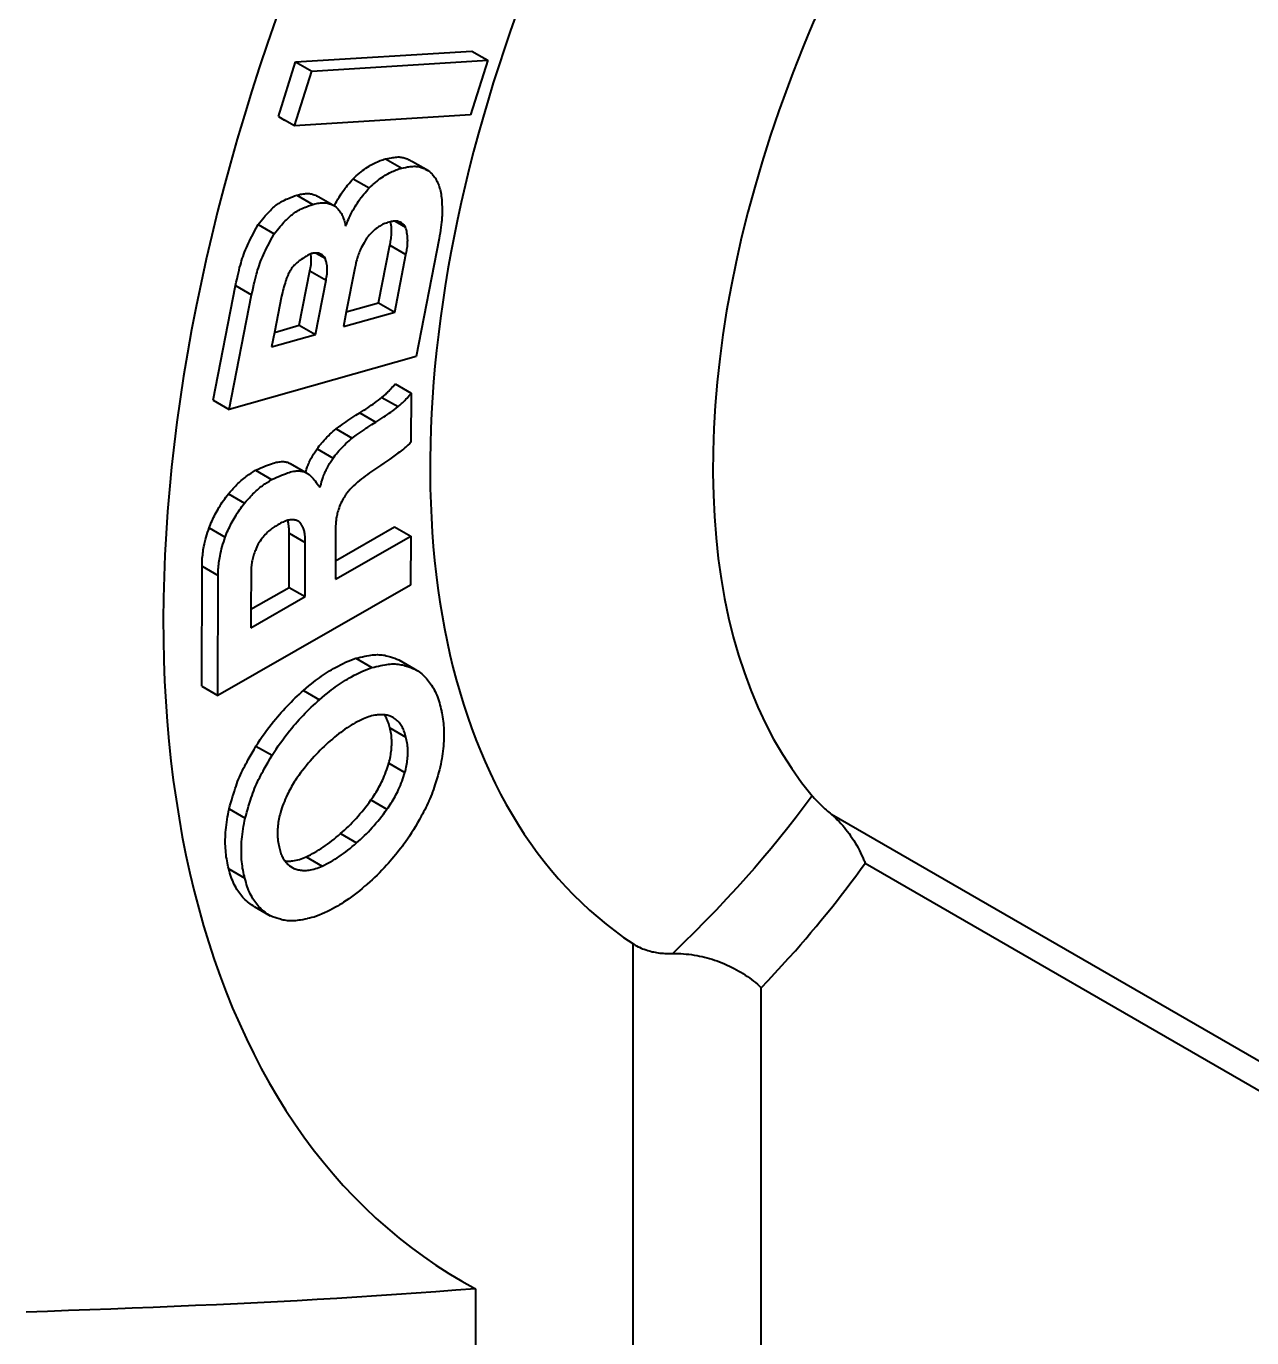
# Model space of a CAD drawing. Header units: millimetres. Extents: x 15 to 415, y 5 to 292.
# Drawn here: x 291.53 to 305.02, y 102.21 to 116.65 of the extents above; entities that cross this region are included whole.
import ezdxf

# ---------------------------------------------------------------- set-up
doc = ezdxf.new("R2010")
doc.units = ezdxf.units.MM
doc.layers.add('Geometries', color=7, linetype='Continuous')

msp = doc.modelspace()

# ---------------------------------------------------------------- linework, layer by layer
at = {"layer": 'Geometries', "linetype": 'Continuous', "lineweight": 40}
for p, q in [((294.499, 116.253), (296.436, 116.373)), ((296.436, 116.373), (296.548, 116.309)), ((294.309, 115.651), (294.499, 116.253)), ((294.499, 116.253), (294.676, 116.151)), ((294.676, 116.151), (296.613, 116.271)), ((296.613, 116.271), (296.423, 115.67)), ((296.548, 116.309), (296.613, 116.271)), ((294.486, 115.549), (294.676, 116.151)), ((294.309, 115.651), (294.375, 115.613)), ((294.486, 115.549), (294.375, 115.613)), ((296.423, 115.67), (294.486, 115.549)), ((295.489, 115.186), (295.666, 115.084)), ((295.962, 115.053), (295.785, 115.155)), ((295.962, 115.053), (295.97, 115.048)), ((295.132, 114.968), (295.309, 114.866)), ((294.511, 114.787), (294.688, 114.685)), ((294.754, 114.769), (294.925, 114.67)), ((294.925, 114.67), (294.93, 114.667)), ((294.086, 114.463), (294.263, 114.361)), ((295.545, 114.494), (295.543, 114.494)), ((295.594, 114.501), (295.706, 114.436)), ((296.078, 114.309), (295.825, 113.013)), ((295.412, 113.603), (295.535, 114.236)), ((295.535, 114.236), (295.712, 114.134)), ((294.663, 114.14), (294.657, 114.138)), ((294.726, 114.15), (294.822, 114.095)), ((295.589, 113.501), (295.712, 114.134)), ((295.712, 114.134), (295.715, 114.148)), ((294.539, 113.355), (294.656, 113.954)), ((294.656, 113.954), (294.833, 113.852)), ((295.15, 113.985), (295.056, 113.502)), ((293.592, 112.53), (293.838, 113.792)), ((293.838, 113.792), (294.015, 113.69)), ((294.716, 113.253), (294.833, 113.852)), ((293.769, 112.427), (294.015, 113.69)), ((294.344, 113.674), (294.266, 113.277)), ((295.056, 113.502), (295.412, 113.603)), ((295.412, 113.603), (295.589, 113.501)), ((295.056, 113.502), (295.024, 113.34)), ((295.024, 113.34), (295.589, 113.501)), ((294.266, 113.277), (294.539, 113.355)), ((294.539, 113.355), (294.716, 113.253)), ((294.266, 113.277), (294.235, 113.116)), ((294.235, 113.116), (294.716, 113.253)), ((295.825, 113.013), (293.769, 112.427)), ((295.593, 112.711), (295.77, 112.609)), ((295.77, 112.609), (295.768, 112.07)), ((293.592, 112.53), (293.769, 112.427)), ((295.449, 112.562), (295.626, 112.46)), ((295.204, 112.392), (295.38, 112.29)), ((294.944, 112.214), (294.986, 112.245)), ((294.944, 112.214), (295.12, 112.112)), ((295.706, 112.011), (295.702, 112.008)), ((294.734, 111.994), (294.911, 111.892)), ((294.057, 111.759), (294.234, 111.657)), ((294.609, 111.736), (294.443, 111.831)), ((294.62, 111.729), (294.609, 111.736)), ((294.756, 111.585), (294.764, 111.573)), ((294.756, 111.585), (294.77, 111.577)), ((294.764, 111.573), (294.77, 111.577)), ((293.759, 111.499), (293.936, 111.397)), ((294.937, 110.764), (295.588, 111.137)), ((295.588, 111.137), (295.765, 111.035)), ((293.548, 111.126), (293.724, 111.024)), ((294.426, 110.471), (294.428, 111.066)), ((294.428, 111.066), (294.605, 110.964)), ((294.936, 110.56), (295.765, 111.035)), ((294.938, 111.103), (294.937, 110.764)), ((295.765, 111.035), (295.763, 110.495)), ((294.603, 110.369), (294.605, 110.964)), ((293.465, 109.382), (293.469, 110.705)), ((293.469, 110.705), (293.646, 110.603)), ((294.937, 110.764), (294.936, 110.56)), ((293.642, 109.28), (293.646, 110.603)), ((294.008, 110.618), (294.007, 110.231)), ((295.763, 110.495), (293.642, 109.28)), ((294.007, 110.231), (294.426, 110.471)), ((294.426, 110.471), (294.603, 110.369)), ((294.006, 110.027), (294.603, 110.369)), ((294.007, 110.231), (294.006, 110.027)), ((295.16, 109.69), (295.337, 109.588)), ((295.636, 109.672), (295.812, 109.57)), ((293.465, 109.382), (293.642, 109.28)), ((294.587, 109.337), (294.763, 109.235)), ((295.535, 108.925), (295.712, 108.823)), ((294.062, 108.725), (294.239, 108.623)), ((295.525, 108.536), (295.701, 108.434)), ((296.09, 108.494), (296.085, 108.477)), ((295.327, 108.131), (295.504, 108.029)), ((293.767, 108.032), (293.943, 107.93)), ((309.673, 102.615), (300.394, 107.972)), ((294.993, 107.762), (295.169, 107.66)), ((294.433, 107.407), (294.491, 107.373)), ((294.614, 107.506), (294.791, 107.404)), ((300.764, 107.436), (309.498, 102.394)), ((293.764, 107.372), (293.941, 107.27)), ((294.491, 107.373), (294.492, 107.373)), ((295.286, 107.206), (295.279, 107.199)), ((294.041, 106.96), (294.218, 106.858)), ((294.222, 106.856), (294.218, 106.858)), ((298.208, 106.551), (298.208, 101.807)), ((299.622, 101.807), (299.622, 106.065)), ((296.477, 102.753), (296.477, 100.808))]:
    msp.add_line(p, q, dxfattribs=at)
at = {"layer": 'Geometries', "linetype": 'Continuous', "lineweight": 40, "flags": 128}
for points in [[(295.132, 114.968), (295.149, 114.984), (295.166, 114.999), (295.183, 115.015), (295.2, 115.029), (295.218, 115.043), (295.236, 115.057), (295.254, 115.071), (295.272, 115.083), (295.29, 115.096), (295.308, 115.107), (295.323, 115.116), (295.338, 115.125), (295.353, 115.133), (295.368, 115.14), (295.383, 115.148), (295.398, 115.154), (295.413, 115.161), (295.429, 115.167), (295.444, 115.172), (295.459, 115.177), (295.474, 115.182), (295.489, 115.186)], [(295.489, 115.186), (295.51, 115.19), (295.531, 115.195), (295.552, 115.199), (295.567, 115.201), (295.583, 115.203), (295.598, 115.205), (295.614, 115.206), (295.626, 115.207), (295.637, 115.207), (295.649, 115.206), (295.661, 115.205), (295.672, 115.203), (295.683, 115.201), (295.694, 115.198), (295.705, 115.195), (295.715, 115.191), (295.725, 115.186), (295.737, 115.181), (295.749, 115.175), (295.76, 115.169), (295.777, 115.16), (295.785, 115.155)], [(295.349, 114.903), (295.36, 114.913), (295.377, 114.927), (295.395, 114.941), (295.412, 114.955), (295.43, 114.969), (295.448, 114.981), (295.467, 114.993), (295.485, 115.005), (295.5, 115.014), (295.515, 115.023), (295.53, 115.031), (295.545, 115.038), (295.56, 115.046), (295.575, 115.052), (295.59, 115.059), (295.605, 115.065), (295.621, 115.07), (295.636, 115.075), (295.651, 115.08), (295.666, 115.084)], [(295.666, 115.084), (295.687, 115.088), (295.708, 115.093), (295.729, 115.097), (295.744, 115.099), (295.76, 115.101), (295.775, 115.103), (295.79, 115.104), (295.802, 115.105), (295.814, 115.105), (295.826, 115.104), (295.837, 115.103), (295.848, 115.101), (295.86, 115.099), (295.871, 115.096), (295.881, 115.093), (295.892, 115.089), (295.902, 115.084), (295.914, 115.079), (295.925, 115.073), (295.937, 115.067), (295.954, 115.058), (295.962, 115.053)], [(295.97, 115.048), (295.979, 115.04), (295.988, 115.032), (295.992, 115.028)], [(295.992, 115.028), (295.997, 115.023), (296.005, 115.013), (296.005, 115.013)], [(294.925, 114.67), (294.93, 114.681), (294.941, 114.702), (294.952, 114.722), (294.964, 114.743), (294.976, 114.763), (294.988, 114.783), (295.001, 114.803), (295.015, 114.823), (295.029, 114.843), (295.043, 114.862), (295.057, 114.88), (295.071, 114.898), (295.086, 114.916), (295.101, 114.934), (295.117, 114.951), (295.132, 114.967)], [(295.309, 114.866), (295.326, 114.882), (295.343, 114.897), (295.349, 114.903)], [(296.005, 115.013), (296.013, 115.004), (296.021, 114.994), (296.028, 114.983), (296.033, 114.976)], [(296.033, 114.976), (296.036, 114.972), (296.042, 114.961), (296.049, 114.949), (296.055, 114.938), (296.061, 114.925), (296.067, 114.911), (296.073, 114.896), (296.078, 114.881), (296.083, 114.865), (296.088, 114.849), (296.092, 114.833), (296.095, 114.816), (296.099, 114.798), (296.101, 114.78), (296.104, 114.762)], [(294.086, 114.463), (294.103, 114.484), (294.121, 114.506), (294.138, 114.528), (294.152, 114.543), (294.165, 114.559), (294.179, 114.575), (294.193, 114.59), (294.207, 114.605), (294.221, 114.619), (294.235, 114.633), (294.249, 114.647), (294.261, 114.658), (294.274, 114.668), (294.286, 114.677), (294.298, 114.687), (294.31, 114.695), (294.324, 114.704), (294.337, 114.712), (294.35, 114.719), (294.363, 114.726), (294.377, 114.733), (294.393, 114.741), (294.41, 114.748), (294.426, 114.755), (294.442, 114.762), (294.465, 114.77), (294.488, 114.779), (294.511, 114.787)], [(294.511, 114.787), (294.532, 114.792), (294.553, 114.796), (294.567, 114.799), (294.581, 114.801), (294.595, 114.803), (294.606, 114.805), (294.618, 114.805), (294.629, 114.806), (294.64, 114.805), (294.651, 114.805), (294.662, 114.803), (294.673, 114.801), (294.683, 114.798), (294.693, 114.795), (294.703, 114.792), (294.716, 114.787), (294.729, 114.781), (294.741, 114.775), (294.754, 114.769)], [(295.049, 114.445), (295.056, 114.464), (295.064, 114.483), (295.071, 114.501), (295.08, 114.52), (295.088, 114.539), (295.097, 114.558), (295.107, 114.579), (295.118, 114.6), (295.129, 114.62), (295.141, 114.641), (295.152, 114.661), (295.165, 114.681), (295.178, 114.701), (295.192, 114.721), (295.205, 114.741), (295.215, 114.754)], [(295.215, 114.754), (295.219, 114.76), (295.234, 114.778), (295.248, 114.796), (295.263, 114.814), (295.278, 114.832), (295.293, 114.849), (295.309, 114.865)], [(296.104, 114.762), (296.106, 114.736), (296.107, 114.71), (296.109, 114.684), (296.11, 114.657), (296.111, 114.636), (296.111, 114.614), (296.111, 114.593), (296.11, 114.57), (296.11, 114.554)], [(294.444, 114.561), (294.45, 114.566), (294.463, 114.575), (294.475, 114.584), (294.487, 114.593), (294.5, 114.602), (294.514, 114.61), (294.527, 114.617), (294.54, 114.624), (294.554, 114.631), (294.57, 114.639), (294.586, 114.646), (294.603, 114.653), (294.608, 114.655)], [(294.608, 114.655), (294.619, 114.659), (294.642, 114.668), (294.665, 114.677), (294.688, 114.685)], [(294.688, 114.685), (294.709, 114.69), (294.73, 114.694), (294.744, 114.697), (294.758, 114.699), (294.772, 114.701), (294.783, 114.703), (294.795, 114.703), (294.806, 114.704), (294.817, 114.703), (294.828, 114.703), (294.839, 114.701), (294.849, 114.699), (294.86, 114.696), (294.87, 114.693), (294.88, 114.69), (294.893, 114.685), (294.906, 114.679), (294.918, 114.673), (294.93, 114.667)], [(294.93, 114.667), (294.944, 114.655), (294.957, 114.642), (294.965, 114.633), (294.974, 114.623), (294.982, 114.614), (294.989, 114.604), (294.995, 114.594), (295.002, 114.584), (295.008, 114.573), (295.013, 114.562), (295.018, 114.55), (295.021, 114.542)], [(293.838, 113.792), (293.846, 113.83), (293.854, 113.867), (293.863, 113.904), (293.869, 113.933), (293.876, 113.961), (293.883, 113.989), (293.891, 114.018), (293.898, 114.041), (293.905, 114.065), (293.912, 114.089), (293.92, 114.113), (293.928, 114.136), (293.937, 114.16), (293.947, 114.184), (293.957, 114.208), (293.968, 114.232), (293.979, 114.257), (293.991, 114.281), (294.003, 114.306), (294.016, 114.332), (294.03, 114.358), (294.044, 114.384), (294.065, 114.424), (294.086, 114.463)], [(294.263, 114.361), (294.28, 114.382), (294.298, 114.404), (294.315, 114.425), (294.329, 114.441), (294.342, 114.457), (294.356, 114.473), (294.369, 114.488), (294.383, 114.503), (294.397, 114.517), (294.412, 114.531), (294.426, 114.545), (294.438, 114.555), (294.444, 114.561)], [(295.021, 114.542), (295.023, 114.537), (295.027, 114.525), (295.029, 114.52)], [(295.029, 114.52), (295.031, 114.511), (295.035, 114.498), (295.039, 114.485), (295.042, 114.471), (295.049, 114.445)], [(295.509, 114.484), (295.497, 114.48), (295.482, 114.475), (295.471, 114.471), (295.46, 114.466), (295.449, 114.46), (295.437, 114.454), (295.424, 114.446), (295.411, 114.438), (295.398, 114.429), (295.385, 114.419), (295.371, 114.408), (295.358, 114.397), (295.345, 114.385), (295.332, 114.372), (295.32, 114.359), (295.308, 114.345), (295.296, 114.331), (295.284, 114.317)], [(295.525, 114.488), (295.511, 114.485), (295.509, 114.484)], [(295.543, 114.494), (295.538, 114.492), (295.525, 114.488)], [(295.535, 114.236), (295.539, 114.251), (295.542, 114.266), (295.544, 114.281), (295.547, 114.296), (295.549, 114.311), (295.551, 114.325), (295.553, 114.345), (295.554, 114.365), (295.555, 114.378), (295.555, 114.391), (295.555, 114.404), (295.554, 114.422), (295.552, 114.44), (295.55, 114.457), (295.548, 114.474), (295.544, 114.49), (295.543, 114.494)], [(295.594, 114.501), (295.587, 114.501), (295.576, 114.5), (295.564, 114.498), (295.551, 114.496), (295.545, 114.494)], [(295.658, 114.485), (295.653, 114.488), (295.645, 114.491), (295.636, 114.495), (295.627, 114.497), (295.618, 114.499), (295.608, 114.5), (295.598, 114.501), (295.594, 114.501)], [(295.707, 114.435), (295.702, 114.444), (295.696, 114.451), (295.69, 114.459), (295.684, 114.465), (295.677, 114.472), (295.669, 114.478), (295.662, 114.483), (295.658, 114.485)], [(296.108, 114.522), (296.106, 114.509), (296.105, 114.49), (296.101, 114.46), (296.097, 114.43), (296.093, 114.4), (296.088, 114.37), (296.083, 114.339), (296.078, 114.309)], [(296.11, 114.554), (296.109, 114.548), (296.108, 114.529), (296.108, 114.522)], [(294.015, 113.69), (294.023, 113.728), (294.031, 113.765), (294.039, 113.802), (294.046, 113.831), (294.053, 113.859), (294.06, 113.887), (294.068, 113.916), (294.074, 113.939), (294.081, 113.963), (294.089, 113.987), (294.097, 114.01), (294.105, 114.034), (294.114, 114.058), (294.124, 114.082), (294.134, 114.105), (294.144, 114.13), (294.156, 114.155), (294.168, 114.179), (294.18, 114.204), (294.193, 114.23), (294.207, 114.256), (294.22, 114.282), (294.241, 114.322), (294.263, 114.361)], [(295.284, 114.317), (295.268, 114.29), (295.252, 114.263), (295.241, 114.245), (295.231, 114.227), (295.221, 114.208), (295.214, 114.194), (295.208, 114.18), (295.202, 114.166), (295.196, 114.152), (295.193, 114.145)], [(295.715, 114.148), (295.715, 114.149), (295.718, 114.164), (295.721, 114.179), (295.724, 114.194), (295.726, 114.209), (295.728, 114.223), (295.73, 114.243), (295.731, 114.263), (295.731, 114.276), (295.732, 114.289), (295.731, 114.302), (295.731, 114.32), (295.729, 114.338), (295.727, 114.355), (295.724, 114.372), (295.721, 114.388), (295.717, 114.405), (295.712, 114.42), (295.707, 114.435)], [(294.545, 114.069), (294.537, 114.063), (294.525, 114.053), (294.513, 114.043), (294.503, 114.035), (294.493, 114.025), (294.483, 114.015), (294.476, 114.007), (294.469, 113.999), (294.462, 113.99), (294.455, 113.981), (294.449, 113.972), (294.445, 113.967)], [(294.614, 114.113), (294.609, 114.11), (294.593, 114.101), (294.577, 114.091), (294.561, 114.08), (294.549, 114.072), (294.545, 114.069)], [(294.657, 114.138), (294.633, 114.125), (294.614, 114.113)], [(294.656, 113.954), (294.66, 113.971), (294.663, 113.988), (294.665, 114.005), (294.668, 114.022), (294.669, 114.038), (294.67, 114.053), (294.67, 114.068), (294.67, 114.083), (294.669, 114.097), (294.668, 114.112), (294.666, 114.126), (294.664, 114.139), (294.663, 114.14)], [(294.671, 114.143), (294.666, 114.141), (294.663, 114.14)], [(294.726, 114.15), (294.722, 114.15), (294.712, 114.15), (294.703, 114.149), (294.693, 114.148), (294.684, 114.146), (294.675, 114.144), (294.671, 114.143)], [(294.78, 114.135), (294.774, 114.139), (294.765, 114.143), (294.757, 114.145), (294.749, 114.147), (294.74, 114.149), (294.731, 114.15), (294.726, 114.15)], [(294.822, 114.095), (294.816, 114.103), (294.81, 114.11), (294.804, 114.117), (294.797, 114.123), (294.79, 114.129), (294.782, 114.134), (294.78, 114.135)], [(294.833, 113.852), (294.836, 113.869), (294.84, 113.886), (294.842, 113.903), (294.844, 113.92), (294.846, 113.936), (294.847, 113.951), (294.847, 113.966), (294.847, 113.981), (294.846, 113.995), (294.845, 114.01), (294.843, 114.024), (294.84, 114.037), (294.838, 114.048), (294.835, 114.058), (294.832, 114.067), (294.829, 114.077), (294.826, 114.086), (294.822, 114.095)], [(295.178, 114.098), (295.176, 114.093), (295.171, 114.075), (295.166, 114.057), (295.162, 114.039), (295.156, 114.012), (295.15, 113.985)], [(295.193, 114.145), (295.19, 114.137), (295.185, 114.122), (295.181, 114.107), (295.178, 114.098)], [(294.415, 113.911), (294.412, 113.903), (294.405, 113.887), (294.399, 113.872), (294.395, 113.861)], [(294.445, 113.967), (294.443, 113.963), (294.437, 113.953), (294.432, 113.944), (294.425, 113.93), (294.418, 113.917), (294.415, 113.911)], [(294.395, 113.861), (294.394, 113.856), (294.388, 113.841), (294.382, 113.82), (294.376, 113.8), (294.37, 113.779), (294.364, 113.758), (294.359, 113.736), (294.354, 113.715), (294.344, 113.674)], [(295.449, 112.562), (295.468, 112.578), (295.487, 112.595), (295.496, 112.603), (295.506, 112.612), (295.515, 112.621), (295.524, 112.63), (295.536, 112.643), (295.548, 112.656), (295.559, 112.669), (295.571, 112.683), (295.582, 112.697), (295.593, 112.711)], [(295.626, 112.46), (295.645, 112.476), (295.664, 112.493), (295.673, 112.501), (295.683, 112.51), (295.692, 112.519), (295.701, 112.528), (295.713, 112.541), (295.725, 112.554), (295.736, 112.567), (295.747, 112.581), (295.759, 112.595), (295.77, 112.609)], [(295.204, 112.392), (295.226, 112.405), (295.248, 112.419), (295.27, 112.433), (295.292, 112.448), (295.312, 112.461), (295.331, 112.475), (295.351, 112.488), (295.371, 112.502), (295.39, 112.517), (295.41, 112.532), (295.429, 112.546), (295.449, 112.562)], [(295.38, 112.29), (295.402, 112.303), (295.425, 112.317), (295.447, 112.331), (295.469, 112.346), (295.488, 112.359), (295.508, 112.373), (295.528, 112.386), (295.547, 112.4), (295.567, 112.415), (295.587, 112.429), (295.606, 112.444), (295.626, 112.46)], [(294.986, 112.245), (294.987, 112.246), (295.009, 112.262), (295.031, 112.278), (295.053, 112.294), (295.074, 112.308), (295.096, 112.323), (295.117, 112.337), (295.139, 112.351), (295.16, 112.365), (295.204, 112.392)], [(295.12, 112.112), (295.164, 112.144), (295.186, 112.16), (295.208, 112.176), (295.229, 112.191), (295.251, 112.206), (295.272, 112.221), (295.294, 112.235), (295.316, 112.249), (295.337, 112.263), (295.38, 112.29)], [(294.782, 112.055), (294.784, 112.058), (294.798, 112.074), (294.811, 112.089), (294.827, 112.106), (294.843, 112.123), (294.859, 112.139), (294.875, 112.155), (294.892, 112.17), (294.909, 112.185), (294.926, 112.2), (294.944, 112.214)], [(294.734, 111.994), (294.746, 112.011), (294.759, 112.027), (294.771, 112.043), (294.782, 112.055)], [(294.911, 111.892), (294.923, 111.909), (294.935, 111.925), (294.948, 111.941), (294.961, 111.956), (294.974, 111.972), (294.988, 111.987), (295.004, 112.004), (295.02, 112.021), (295.036, 112.037), (295.052, 112.053), (295.069, 112.068), (295.086, 112.083), (295.103, 112.098), (295.12, 112.112)], [(295.702, 112.008), (295.697, 112.003), (295.685, 111.993), (295.673, 111.983), (295.661, 111.974), (295.642, 111.96), (295.624, 111.946)], [(295.768, 112.07), (295.75, 112.052), (295.733, 112.036), (295.715, 112.019), (295.706, 112.011), (295.706, 112.011)], [(294.057, 111.759), (294.086, 111.772), (294.115, 111.786), (294.145, 111.798), (294.167, 111.808), (294.189, 111.816), (294.21, 111.824), (294.232, 111.832), (294.25, 111.838), (294.267, 111.843), (294.285, 111.847), (294.302, 111.85), (294.316, 111.853), (294.33, 111.854), (294.343, 111.855), (294.357, 111.855), (294.37, 111.855), (294.38, 111.854), (294.39, 111.852), (294.4, 111.849), (294.41, 111.847), (294.419, 111.843), (294.428, 111.839), (294.437, 111.835), (294.443, 111.831)], [(294.609, 111.736), (294.614, 111.754), (294.62, 111.773), (294.626, 111.793), (294.631, 111.807), (294.637, 111.821), (294.643, 111.835), (294.649, 111.85), (294.656, 111.864), (294.663, 111.878), (294.671, 111.893), (294.679, 111.907), (294.688, 111.921), (294.697, 111.936), (294.706, 111.951), (294.72, 111.973), (294.734, 111.994)], [(294.77, 111.577), (294.778, 111.605), (294.785, 111.633), (294.791, 111.652), (294.797, 111.671), (294.803, 111.69), (294.808, 111.705), (294.814, 111.719), (294.819, 111.733), (294.826, 111.748), (294.833, 111.762), (294.84, 111.776), (294.848, 111.791), (294.856, 111.805), (294.864, 111.819), (294.873, 111.834), (294.882, 111.849), (294.896, 111.87), (294.911, 111.892)], [(295.624, 111.946), (295.58, 111.914), (295.536, 111.883), (295.502, 111.859), (295.468, 111.836), (295.434, 111.813), (295.4, 111.79)], [(293.759, 111.499), (293.779, 111.522), (293.799, 111.544), (293.813, 111.559), (293.826, 111.574), (293.84, 111.588), (293.852, 111.601), (293.864, 111.613), (293.876, 111.625), (293.889, 111.636), (293.901, 111.647), (293.914, 111.658), (293.928, 111.67), (293.942, 111.681), (293.956, 111.691), (293.97, 111.702), (293.985, 111.712), (294.009, 111.728), (294.033, 111.744), (294.057, 111.759)], [(294.234, 111.657), (294.263, 111.67), (294.292, 111.683), (294.321, 111.696), (294.343, 111.705), (294.365, 111.714), (294.387, 111.722), (294.409, 111.73), (294.427, 111.736), (294.444, 111.741), (294.462, 111.745), (294.479, 111.748), (294.493, 111.751), (294.506, 111.752), (294.52, 111.753), (294.533, 111.753), (294.546, 111.753), (294.557, 111.751), (294.567, 111.75), (294.577, 111.747), (294.586, 111.745), (294.596, 111.741), (294.605, 111.737), (294.614, 111.733), (294.62, 111.729)], [(294.62, 111.729), (294.622, 111.728), (294.634, 111.72), (294.646, 111.712), (294.657, 111.703), (294.669, 111.692), (294.68, 111.68), (294.692, 111.668), (294.703, 111.655), (294.713, 111.642), (294.726, 111.625), (294.739, 111.608), (294.752, 111.591), (294.756, 111.585)], [(295.4, 111.79), (295.377, 111.776), (295.355, 111.761), (295.333, 111.746), (295.311, 111.731), (295.289, 111.714), (295.267, 111.698), (295.245, 111.681), (295.223, 111.664), (295.202, 111.646), (295.18, 111.627), (295.158, 111.608), (295.136, 111.589)], [(293.936, 111.397), (293.956, 111.42), (293.976, 111.442), (293.99, 111.457), (294.003, 111.472), (294.017, 111.486), (294.029, 111.499), (294.041, 111.511), (294.053, 111.523), (294.065, 111.534), (294.078, 111.545), (294.09, 111.556), (294.104, 111.568), (294.119, 111.579), (294.133, 111.589), (294.147, 111.6), (294.161, 111.61), (294.185, 111.626), (294.21, 111.641), (294.234, 111.657)], [(295.136, 111.589), (295.121, 111.574), (295.106, 111.558), (295.096, 111.547), (295.086, 111.536), (295.076, 111.524), (295.069, 111.516), (295.062, 111.507), (295.055, 111.497), (295.048, 111.488), (295.04, 111.475), (295.031, 111.461), (295.023, 111.448), (295.014, 111.432), (295.006, 111.415), (294.997, 111.399), (294.989, 111.383)], [(293.548, 111.126), (293.555, 111.145), (293.562, 111.164), (293.57, 111.183), (293.579, 111.202), (293.587, 111.221), (293.596, 111.24), (293.605, 111.258), (293.614, 111.277), (293.624, 111.295), (293.634, 111.314), (293.645, 111.332), (293.655, 111.35), (293.667, 111.369), (293.679, 111.389), (293.692, 111.408), (293.705, 111.426), (293.718, 111.445), (293.732, 111.463), (293.745, 111.482), (293.759, 111.499)], [(293.724, 111.024), (293.732, 111.043), (293.739, 111.062), (293.747, 111.081), (293.755, 111.1), (293.764, 111.119), (293.773, 111.138), (293.782, 111.156), (293.791, 111.175), (293.801, 111.193), (293.811, 111.212), (293.821, 111.23), (293.832, 111.248), (293.844, 111.267), (293.856, 111.287), (293.869, 111.306), (293.882, 111.324), (293.895, 111.343), (293.908, 111.361), (293.922, 111.38), (293.936, 111.397)], [(294.989, 111.383), (294.982, 111.364), (294.976, 111.345), (294.97, 111.326), (294.965, 111.312), (294.961, 111.297), (294.957, 111.283), (294.954, 111.269), (294.951, 111.256), (294.948, 111.244), (294.946, 111.232), (294.945, 111.219), (294.943, 111.207), (294.942, 111.195), (294.94, 111.179), (294.94, 111.164), (294.939, 111.149), (294.938, 111.126), (294.938, 111.103)], [(294.303, 111.158), (294.292, 111.153), (294.281, 111.146), (294.27, 111.14), (294.259, 111.133), (294.248, 111.125), (294.236, 111.117), (294.225, 111.109), (294.214, 111.1), (294.202, 111.089), (294.189, 111.077), (294.177, 111.065), (294.165, 111.053), (294.153, 111.039), (294.141, 111.025), (294.129, 111.011), (294.118, 110.996), (294.108, 110.981), (294.098, 110.966), (294.088, 110.951), (294.079, 110.935)], [(294.413, 111.209), (294.401, 111.205), (294.388, 111.201), (294.374, 111.196), (294.361, 111.19), (294.347, 111.183), (294.332, 111.176), (294.318, 111.167), (294.303, 111.158)], [(294.535, 111.196), (294.526, 111.2), (294.518, 111.204), (294.509, 111.207), (294.501, 111.209), (294.491, 111.212), (294.482, 111.213), (294.472, 111.214), (294.462, 111.214), (294.45, 111.214), (294.438, 111.213), (294.426, 111.211), (294.414, 111.209), (294.413, 111.209)], [(294.428, 111.066), (294.428, 111.091), (294.426, 111.116), (294.425, 111.132), (294.424, 111.149), (294.422, 111.164), (294.42, 111.176), (294.418, 111.187), (294.416, 111.198), (294.413, 111.209)], [(294.605, 110.964), (294.604, 110.989), (294.603, 111.014), (294.602, 111.03), (294.601, 111.047), (294.599, 111.062), (294.597, 111.074), (294.595, 111.085), (294.592, 111.096), (294.589, 111.107), (294.586, 111.117), (294.581, 111.127), (294.577, 111.136), (294.572, 111.145), (294.566, 111.154), (294.56, 111.163), (294.554, 111.172), (294.544, 111.184), (294.535, 111.196)], [(293.469, 110.705), (293.469, 110.722), (293.469, 110.739), (293.47, 110.757), (293.471, 110.774), (293.472, 110.792), (293.474, 110.81), (293.476, 110.828), (293.478, 110.846), (293.48, 110.864), (293.483, 110.883), (293.486, 110.901), (293.49, 110.92), (293.495, 110.945), (293.501, 110.97), (293.507, 110.996), (293.514, 111.022), (293.522, 111.048), (293.53, 111.074), (293.539, 111.1), (293.548, 111.126)], [(293.646, 110.603), (293.646, 110.62), (293.646, 110.637), (293.647, 110.655), (293.648, 110.672), (293.649, 110.69), (293.651, 110.708), (293.652, 110.726), (293.655, 110.744), (293.657, 110.762), (293.66, 110.781), (293.663, 110.799), (293.667, 110.818), (293.672, 110.843), (293.678, 110.868), (293.684, 110.894), (293.691, 110.919), (293.698, 110.946), (293.707, 110.972), (293.715, 110.998), (293.724, 111.024)], [(294.079, 110.935), (294.071, 110.916), (294.063, 110.897), (294.056, 110.878), (294.05, 110.864), (294.045, 110.85), (294.04, 110.835), (294.035, 110.821), (294.031, 110.807), (294.027, 110.792), (294.023, 110.778), (294.02, 110.764), (294.018, 110.75), (294.016, 110.736), (294.014, 110.722), (294.012, 110.708), (294.011, 110.693), (294.01, 110.678), (294.009, 110.663), (294.009, 110.641), (294.008, 110.618)], [(294.587, 109.337), (294.615, 109.362), (294.644, 109.387), (294.673, 109.41), (294.694, 109.428), (294.716, 109.445), (294.738, 109.461), (294.76, 109.477), (294.782, 109.493), (294.804, 109.508), (294.826, 109.523), (294.848, 109.537), (294.871, 109.551), (294.893, 109.564), (294.915, 109.577), (294.937, 109.59), (294.965, 109.605), (294.993, 109.619), (295.021, 109.633), (295.049, 109.646), (295.077, 109.658), (295.105, 109.669), (295.133, 109.68), (295.16, 109.69)], [(295.16, 109.69), (295.185, 109.696), (295.21, 109.702), (295.234, 109.707), (295.259, 109.713), (295.283, 109.718), (295.307, 109.722), (295.326, 109.725), (295.344, 109.727), (295.363, 109.729), (295.381, 109.73), (295.398, 109.731), (295.416, 109.73), (295.433, 109.729), (295.449, 109.728), (295.465, 109.725), (295.481, 109.723), (295.496, 109.719), (295.512, 109.715), (295.527, 109.711), (295.542, 109.706), (295.566, 109.699), (295.589, 109.69), (295.612, 109.681), (295.636, 109.672)], [(294.763, 109.235), (294.792, 109.26), (294.821, 109.285), (294.849, 109.308), (294.871, 109.326), (294.893, 109.343), (294.915, 109.359), (294.937, 109.375), (294.959, 109.391), (294.981, 109.406), (295.003, 109.421), (295.025, 109.435), (295.047, 109.449), (295.07, 109.462), (295.092, 109.475), (295.114, 109.488), (295.142, 109.503), (295.17, 109.517), (295.198, 109.531), (295.226, 109.544), (295.254, 109.556), (295.282, 109.567), (295.309, 109.578), (295.337, 109.588)], [(295.337, 109.588), (295.362, 109.594), (295.386, 109.6), (295.411, 109.605), (295.435, 109.611), (295.46, 109.616), (295.484, 109.62), (295.502, 109.623), (295.521, 109.625), (295.539, 109.627), (295.557, 109.628), (295.575, 109.628), (295.593, 109.628), (295.609, 109.627), (295.626, 109.626), (295.642, 109.623), (295.657, 109.62), (295.673, 109.617), (295.688, 109.613), (295.704, 109.609), (295.719, 109.604), (295.743, 109.596), (295.766, 109.588), (295.789, 109.579), (295.812, 109.57)], [(295.812, 109.57), (295.828, 109.561), (295.843, 109.551), (295.858, 109.54), (295.872, 109.53), (295.887, 109.518), (295.901, 109.506), (295.914, 109.493), (295.927, 109.48), (295.939, 109.467), (295.951, 109.454), (295.962, 109.44), (295.973, 109.425), (295.984, 109.41), (295.995, 109.394), (296.004, 109.378), (296.014, 109.362), (296.024, 109.344), (296.033, 109.325), (296.042, 109.305), (296.051, 109.286), (296.059, 109.265), (296.066, 109.244), (296.073, 109.223), (296.08, 109.201), (296.086, 109.178), (296.092, 109.156)], [(294.062, 108.725), (294.085, 108.76), (294.108, 108.795), (294.131, 108.829), (294.155, 108.863), (294.18, 108.896), (294.205, 108.929), (294.23, 108.962), (294.255, 108.993), (294.281, 109.025), (294.3, 109.048), (294.32, 109.071), (294.34, 109.094), (294.36, 109.117), (294.382, 109.14), (294.404, 109.164), (294.426, 109.187), (294.449, 109.209), (294.471, 109.232), (294.494, 109.254), (294.517, 109.275), (294.54, 109.296), (294.563, 109.317), (294.587, 109.337)], [(294.239, 108.623), (294.262, 108.658), (294.285, 108.692), (294.308, 108.727), (294.332, 108.76), (294.357, 108.794), (294.381, 108.827), (294.406, 108.859), (294.432, 108.891), (294.457, 108.923), (294.477, 108.946), (294.497, 108.969), (294.517, 108.992), (294.537, 109.015), (294.559, 109.038), (294.581, 109.062), (294.603, 109.085), (294.625, 109.107), (294.648, 109.13), (294.671, 109.152), (294.694, 109.173), (294.717, 109.194), (294.74, 109.215), (294.763, 109.235)], [(296.092, 109.156), (296.098, 109.134), (296.103, 109.113), (296.105, 109.101)], [(295.244, 109.024), (295.222, 109.014), (295.2, 109.003), (295.177, 108.991), (295.155, 108.979), (295.132, 108.966), (295.109, 108.953), (295.087, 108.939), (295.064, 108.924), (295.041, 108.909), (295.018, 108.892), (294.995, 108.875), (294.972, 108.858), (294.949, 108.84), (294.926, 108.821), (294.903, 108.801), (294.88, 108.781)], [(295.474, 109.068), (295.467, 109.069), (295.454, 109.069), (295.441, 109.07), (295.428, 109.07), (295.414, 109.069), (295.401, 109.068), (295.387, 109.066), (295.37, 109.064), (295.352, 109.06), (295.335, 109.056), (295.317, 109.051), (295.299, 109.046), (295.281, 109.039), (295.263, 109.032), (295.244, 109.024)], [(295.54, 109.053), (295.528, 109.057), (295.517, 109.06), (295.505, 109.063), (295.492, 109.065), (295.48, 109.067), (295.474, 109.068)], [(295.535, 108.925), (295.532, 108.94), (295.528, 108.954), (295.524, 108.968), (295.519, 108.981), (295.514, 108.994), (295.509, 109.007), (295.503, 109.019), (295.497, 109.031), (295.491, 109.042), (295.484, 109.053), (295.477, 109.063), (295.474, 109.068)], [(295.571, 109.038), (295.565, 109.041), (295.553, 109.048), (295.54, 109.053)], [(295.712, 108.823), (295.709, 108.837), (295.705, 108.852), (295.701, 108.866), (295.696, 108.879), (295.691, 108.892), (295.686, 108.905), (295.68, 108.917), (295.674, 108.929), (295.668, 108.94), (295.661, 108.951), (295.654, 108.961), (295.647, 108.971), (295.638, 108.982), (295.629, 108.992), (295.619, 109.002), (295.609, 109.011), (295.599, 109.019), (295.588, 109.027), (295.576, 109.035), (295.571, 109.038)], [(296.105, 109.101), (296.108, 109.09), (296.112, 109.068), (296.116, 109.045), (296.12, 109.022), (296.123, 108.998), (296.125, 108.974), (296.127, 108.951), (296.129, 108.927), (296.13, 108.903), (296.131, 108.879), (296.131, 108.855), (296.131, 108.83), (296.13, 108.805), (296.129, 108.78), (296.127, 108.753), (296.125, 108.725), (296.122, 108.697), (296.119, 108.669), (296.116, 108.64), (296.111, 108.612), (296.107, 108.583), (296.101, 108.553), (296.096, 108.524), (296.09, 108.494)], [(295.525, 108.536), (295.529, 108.555), (295.534, 108.574), (295.538, 108.593), (295.542, 108.611), (295.545, 108.63), (295.548, 108.649), (295.55, 108.666), (295.552, 108.684), (295.554, 108.702), (295.555, 108.719), (295.556, 108.737), (295.557, 108.754), (295.557, 108.772), (295.556, 108.79), (295.555, 108.808), (295.554, 108.826), (295.552, 108.843), (295.55, 108.86), (295.547, 108.877), (295.543, 108.893), (295.54, 108.909), (295.535, 108.925)], [(295.701, 108.434), (295.706, 108.453), (295.711, 108.472), (295.715, 108.491), (295.718, 108.509), (295.722, 108.528), (295.725, 108.546), (295.727, 108.564), (295.729, 108.582), (295.731, 108.6), (295.732, 108.617), (295.733, 108.635), (295.733, 108.652), (295.733, 108.67), (295.733, 108.688), (295.732, 108.706), (295.731, 108.724), (295.729, 108.741), (295.726, 108.758), (295.724, 108.775), (295.72, 108.791), (295.716, 108.807), (295.712, 108.823)], [(293.767, 108.032), (293.776, 108.065), (293.785, 108.098), (293.795, 108.131), (293.805, 108.164), (293.815, 108.197), (293.825, 108.23), (293.834, 108.256), (293.843, 108.282), (293.852, 108.308), (293.861, 108.333), (293.872, 108.359), (293.882, 108.384), (293.893, 108.408), (293.904, 108.433), (293.915, 108.457), (293.927, 108.481), (293.939, 108.505), (293.952, 108.528), (293.964, 108.552), (293.977, 108.576), (293.998, 108.613), (294.019, 108.651), (294.041, 108.688), (294.062, 108.725)], [(294.88, 108.781), (294.858, 108.762), (294.835, 108.741), (294.813, 108.721), (294.791, 108.7), (294.768, 108.678), (294.746, 108.655), (294.724, 108.633), (294.703, 108.609), (294.681, 108.585), (294.659, 108.56), (294.638, 108.535), (294.617, 108.509), (294.595, 108.483), (294.575, 108.456), (294.554, 108.429), (294.534, 108.402)], [(293.943, 107.93), (293.953, 107.963), (293.962, 107.996), (293.972, 108.029), (293.981, 108.062), (293.991, 108.095), (294.002, 108.128), (294.01, 108.154), (294.019, 108.18), (294.029, 108.206), (294.038, 108.231), (294.048, 108.257), (294.059, 108.282), (294.07, 108.306), (294.081, 108.331), (294.092, 108.355), (294.104, 108.379), (294.116, 108.403), (294.128, 108.426), (294.141, 108.45), (294.154, 108.474), (294.175, 108.511), (294.196, 108.549), (294.217, 108.586), (294.239, 108.623)], [(295.327, 108.131), (295.339, 108.148), (295.351, 108.166), (295.362, 108.183), (295.374, 108.201), (295.385, 108.218), (295.395, 108.236), (295.406, 108.254), (295.416, 108.273), (295.426, 108.291), (295.435, 108.31), (295.445, 108.328), (295.454, 108.347), (295.464, 108.37), (295.474, 108.394), (295.484, 108.417), (295.493, 108.441), (295.502, 108.465), (295.51, 108.489), (295.517, 108.512), (295.525, 108.536)], [(294.534, 108.402), (294.522, 108.385), (294.51, 108.368), (294.499, 108.35), (294.487, 108.333), (294.476, 108.315), (294.465, 108.297), (294.455, 108.279), (294.445, 108.261), (294.435, 108.243), (294.425, 108.224), (294.415, 108.205), (294.406, 108.187), (294.395, 108.163), (294.385, 108.139), (294.375, 108.116), (294.368, 108.098)], [(295.504, 108.029), (295.516, 108.046), (295.528, 108.063), (295.539, 108.081), (295.55, 108.098), (295.561, 108.116), (295.572, 108.134), (295.583, 108.152), (295.593, 108.171), (295.603, 108.189), (295.612, 108.208), (295.622, 108.226), (295.63, 108.245), (295.641, 108.268), (295.651, 108.292), (295.661, 108.315), (295.67, 108.339), (295.678, 108.363), (295.687, 108.386), (295.694, 108.41), (295.701, 108.434)], [(296.085, 108.477), (296.08, 108.462), (296.071, 108.429), (296.062, 108.396), (296.052, 108.363), (296.042, 108.33), (296.032, 108.297), (296.023, 108.271), (296.015, 108.246), (296.009, 108.229)], [(294.993, 107.762), (295.015, 107.781), (295.036, 107.8), (295.058, 107.821), (295.079, 107.841), (295.101, 107.862), (295.122, 107.884), (295.143, 107.906), (295.164, 107.929), (295.186, 107.953), (295.206, 107.977), (295.227, 108.001), (295.248, 108.026), (295.268, 108.052), (295.288, 108.078), (295.308, 108.105), (295.327, 108.131)], [(295.964, 108.117), (295.954, 108.095), (295.943, 108.072), (295.931, 108.048), (295.919, 108.024), (295.907, 108), (295.894, 107.976), (295.881, 107.952), (295.86, 107.915), (295.839, 107.878), (295.818, 107.841), (295.797, 107.804)], [(296.009, 108.229), (296.005, 108.22), (295.996, 108.195), (295.986, 108.169), (295.975, 108.144), (295.965, 108.12), (295.964, 108.117)], [(300.182, 108.178), (300.095, 108.059), (300.006, 107.942), (299.916, 107.826), (299.824, 107.712), (299.732, 107.599), (299.639, 107.49), (299.546, 107.381), (299.451, 107.274), (299.355, 107.168), (299.24, 107.044), (299.124, 106.92), (299.006, 106.799), (298.888, 106.678), (298.768, 106.559), (298.648, 106.441)], [(300.182, 108.178), (300.194, 108.165), (300.205, 108.151), (300.218, 108.138), (300.231, 108.124), (300.244, 108.11), (300.258, 108.095), (300.273, 108.081), (300.285, 108.069), (300.297, 108.058), (300.31, 108.046), (300.323, 108.034), (300.336, 108.021), (300.35, 108.009), (300.364, 107.997), (300.379, 107.985), (300.394, 107.972)], [(293.764, 107.372), (293.758, 107.394), (293.753, 107.415), (293.748, 107.438), (293.744, 107.46), (293.74, 107.483), (293.736, 107.506), (293.733, 107.53), (293.73, 107.554), (293.729, 107.577), (293.727, 107.6), (293.726, 107.624), (293.725, 107.648), (293.725, 107.672), (293.725, 107.697), (293.726, 107.721), (293.727, 107.746), (293.728, 107.774), (293.731, 107.802), (293.733, 107.83), (293.737, 107.858), (293.74, 107.886), (293.745, 107.915), (293.749, 107.944), (293.755, 107.973), (293.76, 108.003), (293.767, 108.032)], [(294.332, 107.994), (294.327, 107.975), (294.323, 107.957), (294.319, 107.938), (294.315, 107.919), (294.311, 107.901), (294.308, 107.882), (294.306, 107.864), (294.304, 107.846), (294.302, 107.829), (294.301, 107.811), (294.3, 107.794), (294.299, 107.777), (294.299, 107.758), (294.299, 107.739), (294.3, 107.721), (294.302, 107.703), (294.304, 107.685), (294.306, 107.667), (294.309, 107.65), (294.313, 107.633), (294.317, 107.616), (294.321, 107.6)], [(294.368, 108.098), (294.365, 108.092), (294.356, 108.067), (294.348, 108.043), (294.34, 108.019), (294.332, 107.994)], [(295.169, 107.66), (295.191, 107.679), (295.213, 107.698), (295.235, 107.719), (295.256, 107.739), (295.278, 107.76), (295.299, 107.782), (295.32, 107.804), (295.341, 107.827), (295.362, 107.851), (295.383, 107.875), (295.404, 107.899), (295.425, 107.924), (295.445, 107.95), (295.465, 107.976), (295.485, 108.003), (295.504, 108.029)], [(300.394, 107.972), (300.415, 107.953), (300.437, 107.934), (300.458, 107.914), (300.478, 107.893), (300.499, 107.872), (300.518, 107.85), (300.537, 107.828), (300.554, 107.806), (300.572, 107.784), (300.589, 107.761), (300.605, 107.738)], [(293.941, 107.27), (293.935, 107.292), (293.93, 107.313), (293.925, 107.335), (293.92, 107.358), (293.916, 107.381), (293.913, 107.404), (293.91, 107.428), (293.907, 107.452), (293.905, 107.475), (293.904, 107.498), (293.903, 107.522), (293.902, 107.546), (293.902, 107.57), (293.902, 107.595), (293.902, 107.619), (293.904, 107.644), (293.905, 107.672), (293.907, 107.7), (293.91, 107.727), (293.913, 107.756), (293.917, 107.784), (293.921, 107.813), (293.926, 107.842), (293.931, 107.871), (293.937, 107.9), (293.943, 107.93)], [(294.614, 107.506), (294.637, 107.517), (294.661, 107.529), (294.684, 107.541), (294.707, 107.554), (294.731, 107.568), (294.755, 107.582), (294.778, 107.597), (294.802, 107.612), (294.826, 107.629), (294.85, 107.646), (294.874, 107.664), (294.897, 107.682), (294.921, 107.701), (294.945, 107.721), (294.969, 107.741), (294.993, 107.762)], [(295.797, 107.804), (295.774, 107.769), (295.751, 107.734), (295.728, 107.7), (295.71, 107.675), (295.692, 107.649), (295.677, 107.629)], [(300.605, 107.738), (300.622, 107.712), (300.639, 107.685), (300.656, 107.659), (300.672, 107.631), (300.687, 107.603), (300.702, 107.575), (300.714, 107.55), (300.726, 107.524), (300.738, 107.498), (300.742, 107.488), (300.747, 107.478), (300.751, 107.467), (300.756, 107.457), (300.76, 107.446), (300.764, 107.436)], [(294.321, 107.6), (294.324, 107.586), (294.328, 107.571), (294.333, 107.558), (294.337, 107.544), (294.342, 107.531), (294.348, 107.518), (294.353, 107.506), (294.359, 107.495), (294.365, 107.485)], [(294.791, 107.404), (294.814, 107.415), (294.838, 107.427), (294.861, 107.439), (294.884, 107.452), (294.908, 107.466), (294.931, 107.48), (294.955, 107.495), (294.978, 107.51), (295.002, 107.527), (295.026, 107.544), (295.05, 107.561), (295.074, 107.58), (295.098, 107.599), (295.122, 107.619), (295.146, 107.639), (295.169, 107.66)], [(295.677, 107.629), (295.673, 107.624), (295.655, 107.6), (295.636, 107.575), (295.617, 107.551), (295.598, 107.527), (295.578, 107.504), (295.559, 107.481), (295.539, 107.458), (295.519, 107.435), (295.499, 107.413), (295.473, 107.385), (295.447, 107.358), (295.421, 107.331), (295.395, 107.305), (295.368, 107.279), (295.341, 107.254), (295.314, 107.23), (295.286, 107.206)], [(294.365, 107.485), (294.366, 107.484), (294.372, 107.473), (294.379, 107.463), (294.381, 107.46)], [(294.381, 107.46), (294.389, 107.46), (294.402, 107.459), (294.415, 107.458), (294.428, 107.459), (294.442, 107.459), (294.455, 107.46), (294.469, 107.462), (294.486, 107.465), (294.504, 107.469), (294.522, 107.473), (294.54, 107.478), (294.558, 107.484), (294.577, 107.491), (294.595, 107.498), (294.614, 107.506)], [(294.381, 107.46), (294.387, 107.453), (294.395, 107.442), (294.404, 107.432), (294.414, 107.423), (294.424, 107.414), (294.433, 107.407)], [(294.433, 107.407), (294.434, 107.406), (294.445, 107.398), (294.456, 107.391), (294.461, 107.388)], [(294.461, 107.388), (294.468, 107.384), (294.48, 107.378), (294.491, 107.373)], [(294.492, 107.373), (294.504, 107.369), (294.516, 107.366), (294.528, 107.363), (294.54, 107.361), (294.553, 107.359), (294.566, 107.358), (294.578, 107.357), (294.592, 107.356), (294.605, 107.357), (294.618, 107.357), (294.632, 107.358), (294.646, 107.36), (294.663, 107.363), (294.681, 107.366), (294.699, 107.371), (294.717, 107.376), (294.735, 107.382), (294.754, 107.389), (294.772, 107.396), (294.791, 107.404)], [(299.622, 106.065), (299.698, 106.146), (299.773, 106.227), (299.848, 106.308), (299.923, 106.39), (299.997, 106.473), (300.054, 106.539), (300.112, 106.605), (300.169, 106.672), (300.225, 106.739), (300.282, 106.807), (300.337, 106.875), (300.393, 106.944), (300.448, 107.013), (300.502, 107.083), (300.556, 107.153), (300.609, 107.223), (300.661, 107.293), (300.712, 107.365), (300.764, 107.436)], [(294.041, 106.96), (294.03, 106.967), (294.014, 106.977), (293.999, 106.987), (293.985, 106.998), (293.97, 107.009), (293.957, 107.021), (293.943, 107.034), (293.93, 107.047), (293.918, 107.059), (293.906, 107.073), (293.895, 107.086), (293.884, 107.101), (293.873, 107.116), (293.863, 107.131), (293.853, 107.147), (293.843, 107.163), (293.833, 107.181), (293.823, 107.2), (293.814, 107.22), (293.806, 107.24), (293.798, 107.261), (293.79, 107.282), (293.783, 107.304), (293.776, 107.326), (293.77, 107.349), (293.764, 107.372)], [(294.218, 106.858), (294.206, 106.865), (294.191, 106.875), (294.176, 106.885), (294.162, 106.896), (294.147, 106.907), (294.133, 106.919), (294.12, 106.931), (294.107, 106.945), (294.094, 106.957), (294.083, 106.971), (294.071, 106.984), (294.06, 106.999), (294.05, 107.013), (294.039, 107.029), (294.029, 107.045), (294.02, 107.061), (294.01, 107.079), (294, 107.098), (293.991, 107.118), (293.982, 107.138), (293.974, 107.159), (293.967, 107.18), (293.959, 107.202), (293.953, 107.224), (293.946, 107.247), (293.941, 107.27)], [(295.279, 107.199), (295.258, 107.181), (295.229, 107.156), (295.2, 107.133), (295.171, 107.109), (295.142, 107.087), (295.113, 107.065), (295.083, 107.044), (295.054, 107.024), (295.025, 107.005), (295.002, 106.99), (294.98, 106.977), (294.958, 106.964), (294.936, 106.951), (294.906, 106.935), (294.877, 106.919), (294.848, 106.905), (294.818, 106.891), (294.789, 106.878), (294.759, 106.865), (294.73, 106.854), (294.701, 106.843)], [(294.292, 106.83), (294.269, 106.838), (294.245, 106.847), (294.222, 106.856)], [(294.63, 106.826), (294.627, 106.825), (294.602, 106.819), (294.578, 106.814), (294.554, 106.81), (294.535, 106.807), (294.516, 106.804), (294.498, 106.802), (294.479, 106.801), (294.461, 106.8), (294.444, 106.8), (294.427, 106.801), (294.411, 106.802), (294.394, 106.804), (294.378, 106.807), (294.363, 106.81), (294.347, 106.814), (294.332, 106.818), (294.316, 106.822), (294.292, 106.83), (294.292, 106.83)], [(294.701, 106.843), (294.676, 106.837), (294.651, 106.831), (294.63, 106.826)], [(298.208, 106.551), (298.222, 106.542), (298.236, 106.534), (298.251, 106.525), (298.267, 106.517), (298.283, 106.51), (298.3, 106.502), (298.317, 106.495), (298.335, 106.488), (298.354, 106.481), (298.374, 106.475), (298.389, 106.47), (298.404, 106.466), (298.42, 106.462), (298.436, 106.459), (298.453, 106.456), (298.47, 106.452), (298.488, 106.45), (298.506, 106.447), (298.525, 106.445), (298.544, 106.444), (298.561, 106.442), (298.577, 106.442), (298.594, 106.441), (298.612, 106.441), (298.63, 106.441), (298.648, 106.441)], [(298.648, 106.441), (298.677, 106.441), (298.707, 106.441), (298.737, 106.44), (298.767, 106.438), (298.797, 106.436), (298.826, 106.433), (298.856, 106.429), (298.885, 106.424), (298.915, 106.419)], [(298.915, 106.419), (298.943, 106.414), (298.971, 106.408), (298.998, 106.401), (299.026, 106.394), (299.053, 106.386), (299.081, 106.378), (299.108, 106.369), (299.135, 106.36), (299.163, 106.349), (299.191, 106.338), (299.218, 106.327), (299.246, 106.315), (299.273, 106.302), (299.3, 106.289), (299.325, 106.276), (299.35, 106.263), (299.374, 106.249), (299.398, 106.235), (299.422, 106.22), (299.446, 106.205), (299.469, 106.189), (299.491, 106.173), (299.514, 106.156), (299.537, 106.139), (299.559, 106.121), (299.581, 106.103), (299.602, 106.084), (299.622, 106.065)], [(296.477, 102.753), (296.26, 102.736), (296.042, 102.719), (295.825, 102.703), (295.607, 102.688), (295.389, 102.673), (295.171, 102.659), (294.953, 102.646), (294.735, 102.633), (294.516, 102.621), (294.298, 102.609), (294.079, 102.598), (293.861, 102.588), (293.629, 102.577), (293.397, 102.567), (293.164, 102.557), (292.932, 102.547), (292.7, 102.538), (292.467, 102.529), (292.234, 102.521), (292.001, 102.512), (291.768, 102.504), (291.535, 102.496)]]:
    msp.add_lwpolyline(points, dxfattribs=at)
at = {"layer": 'Geometries', "linetype": 'Continuous', "lineweight": 40}
for centre, major_axis, start_param, end_param in [((304.251, 116.564), (7.925, 13.727), 0.858983, 3.160457), ((304.251, 116.564), (-5.85, -10.132), 4.026755, 6.249506), ((302.732, 117.442), (9, 15.588), 1.555066, 2.391508), ((305.807, 115.666), (4.75, 8.227), 0.903938, 2.934552)]:
    msp.add_ellipse(centre, major_axis=major_axis, ratio=0.57735, start_param=start_param, end_param=end_param, dxfattribs=at)

doc.saveas('drawing.dxf')
